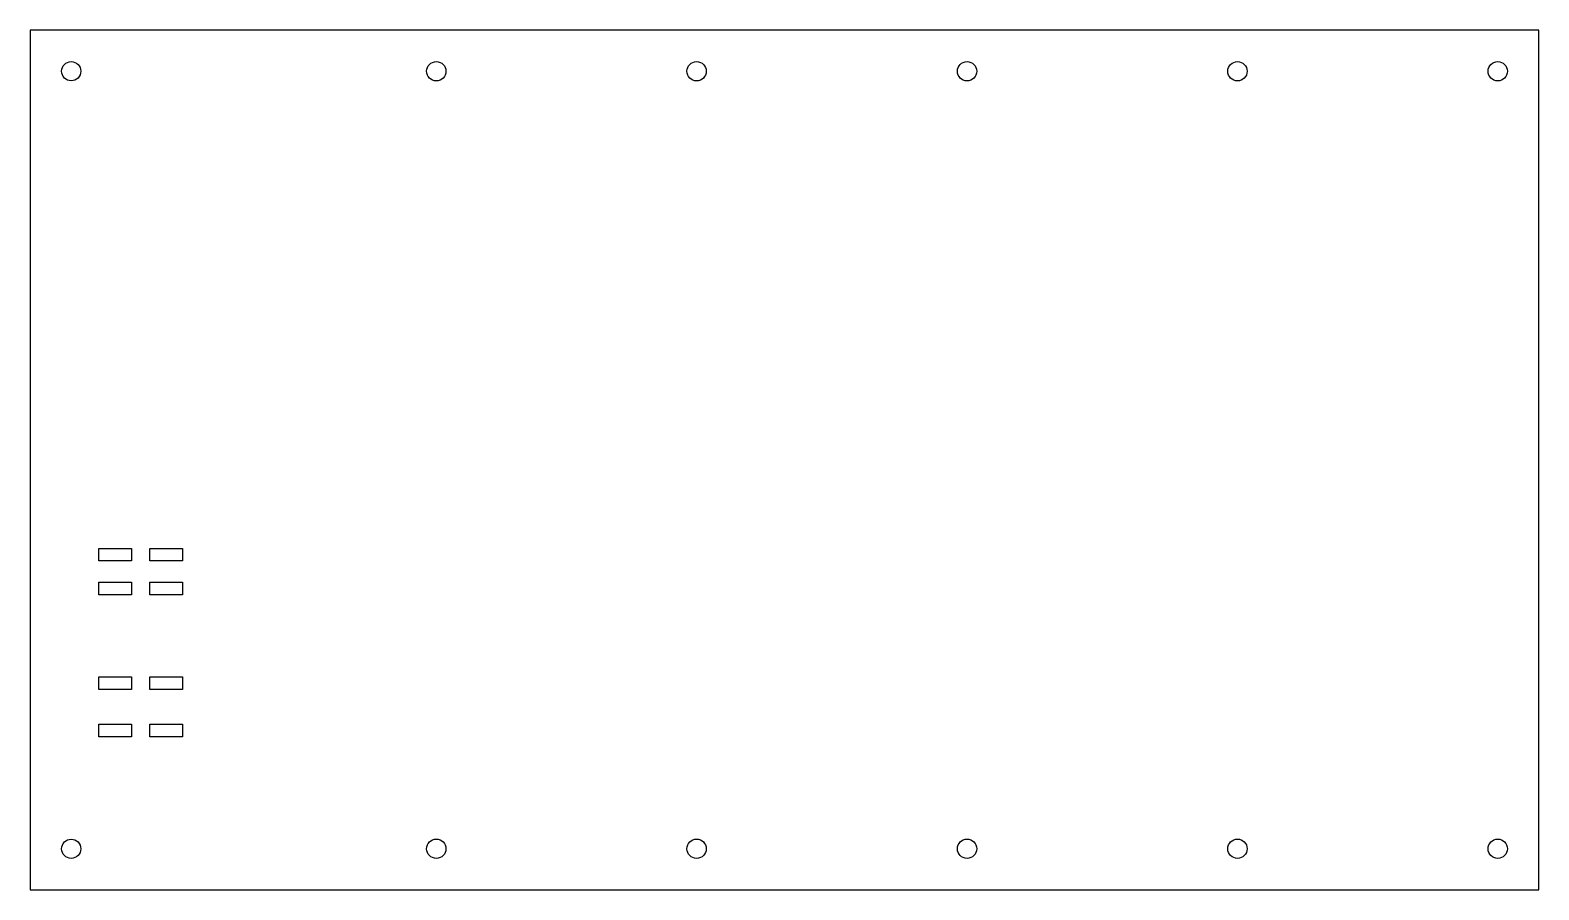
# Model space of a CAD drawing. Header units: millimetres. Extents: x -112 to 112, y -64 to 64.
import ezdxf

# ---------------------------------------------------------------- set-up
doc = ezdxf.new("R2010")
doc.units = ezdxf.units.MM
doc.layers.add('CUTOUTS', color=1, linetype='CONTINUOUS')
doc.layers.add('PERIMETER', color=5, linetype='CONTINUOUS')

msp = doc.modelspace()

# ---------------------------------------------------------------- linework, layer by layer
at = {"layer": 'CUTOUTS'}
for p, q in [((-101.43, -13.07), (-96.58, -13.07)), ((-101.43, -14.92), (-101.43, -13.07)), ((-96.58, -13.07), (-96.58, -14.92)), ((-93.9, -14.92), (-93.9, -13.07)), ((-93.9, -13.07), (-89.05, -13.07)), ((-89.05, -13.07), (-89.05, -14.92)), ((-96.58, -14.92), (-101.43, -14.92)), ((-89.05, -14.92), (-93.9, -14.92)), ((-101.43, -19.92), (-101.43, -18.07)), ((-101.43, -18.07), (-96.58, -18.07)), ((-96.58, -19.92), (-101.43, -19.92)), ((-96.58, -18.07), (-96.58, -19.92)), ((-93.9, -19.92), (-93.9, -18.07)), ((-93.9, -18.07), (-89.05, -18.07)), ((-89.05, -19.92), (-93.9, -19.92)), ((-89.05, -18.07), (-89.05, -19.92)), ((-101.43, -32.08), (-96.58, -32.08)), ((-101.43, -33.93), (-101.43, -32.08)), ((-96.58, -32.08), (-96.58, -33.93)), ((-93.9, -33.93), (-93.9, -32.08)), ((-93.9, -32.08), (-89.05, -32.08)), ((-89.05, -32.08), (-89.05, -33.93)), ((-96.58, -33.93), (-101.43, -33.93)), ((-89.05, -33.93), (-93.9, -33.93)), ((-101.43, -40.93), (-101.43, -39.08)), ((-101.43, -39.08), (-96.58, -39.08)), ((-96.58, -39.08), (-96.58, -40.93)), ((-93.9, -39.08), (-89.05, -39.08)), ((-93.9, -40.93), (-93.9, -39.08)), ((-89.05, -39.08), (-89.05, -40.93)), ((-96.58, -40.93), (-101.43, -40.93)), ((-89.05, -40.93), (-93.9, -40.93))]:
    msp.add_line(p, q, dxfattribs=at)
for centre, radius in [((-105.5, 57.5), 1.42), ((-51.5, 57.5), 1.43), ((-13, 57.5), 1.43), ((27, 57.5), 1.43), ((67, 57.5), 1.43), ((105.5, 57.5), 1.43), ((-105.5, -57.5), 1.42), ((-51.5, -57.5), 1.43), ((-13, -57.5), 1.43), ((27, -57.5), 1.43), ((67, -57.5), 1.43), ((105.5, -57.5), 1.43)]:
    msp.add_circle(centre, radius, dxfattribs=at)
at = {"layer": 'PERIMETER'}
for p, q in [((111.57, 63.58), (-111.58, 63.58)), ((-111.58, 63.58), (-111.58, -63.58)), ((111.57, -63.58), (111.57, 63.58)), ((-111.58, -63.58), (111.57, -63.58))]:
    msp.add_line(p, q, dxfattribs=at)

doc.saveas('drawing.dxf')
